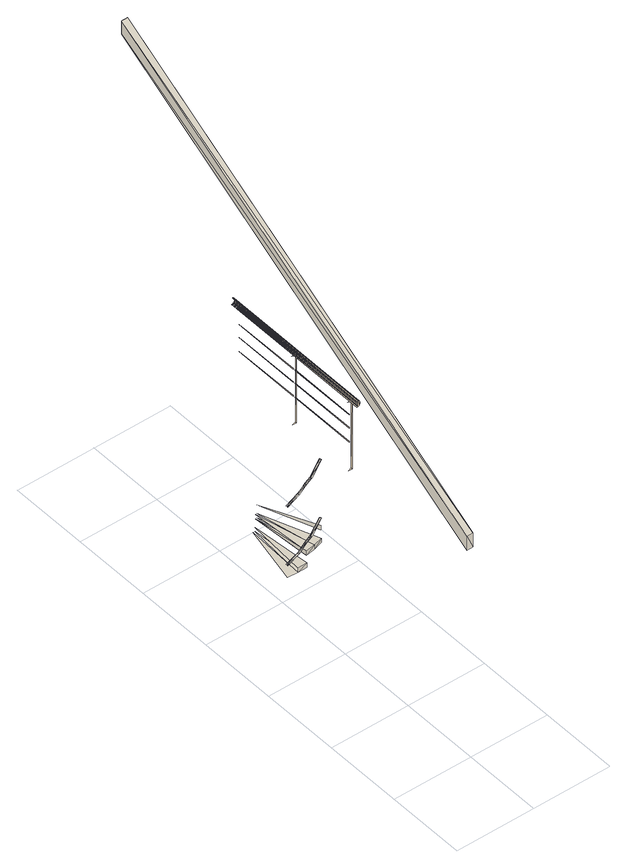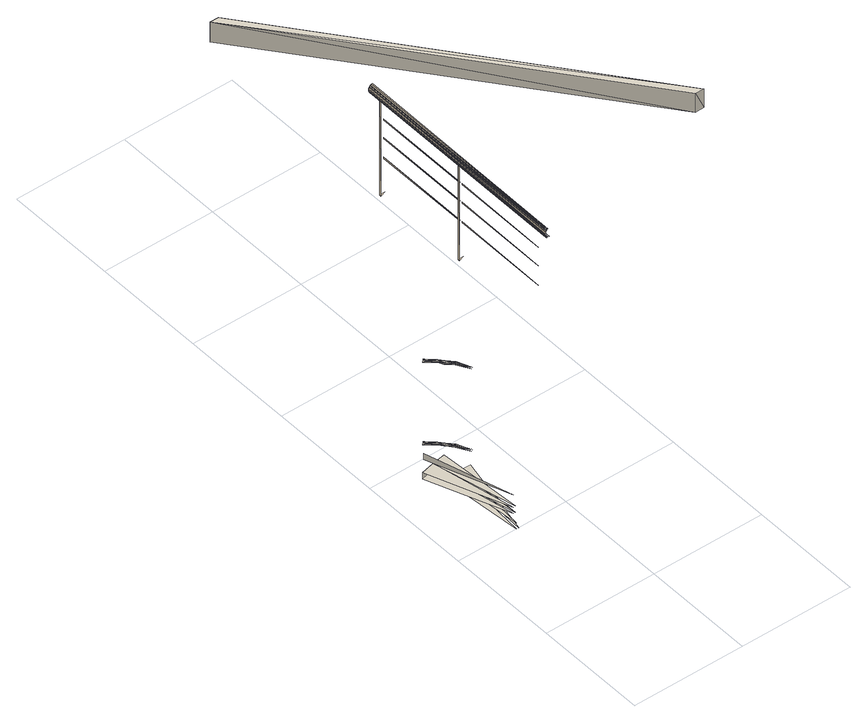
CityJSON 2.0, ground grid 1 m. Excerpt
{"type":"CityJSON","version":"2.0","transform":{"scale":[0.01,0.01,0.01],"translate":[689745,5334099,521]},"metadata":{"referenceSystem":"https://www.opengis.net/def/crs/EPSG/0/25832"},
"CityObjects":{
"building1":{"type":"Building","attributes":{"description":"FZK-Haus create by KHH / IAI / FZK","name":"FZK-Haus","Pset_BuildingCommon.SprinklerProtection":0,"Pset_BuildingCommon.SprinklerProtectionAutomatic":0,"Pset_BuildingCommon.OccupancyType":"citygml:1000 (residential building)","Pset_BuildingCommon.GrossPlannedArea":120,"Pset_BuildingCommon.NumberOfStoreys":2,"Pset_BuildingCommon.YearOfConstruction":"2008","Pset_BuildingCommon.NetAreaPlanned":120,"BaseQuantities.GrossFloorArea":241.5},"children":["building1-1","building1-2","building1-3"]},
"building1-1":{"type":"BuildingInstallation","attributes":{"ArchiCADProperties.Ursprungsgeschoss":"Dachgeschoss","ArchiCADProperties.Raumname":"Galerie","ArchiCADProperties.Raumnummer":"7","ArchiCADProperties.Ebene":"Gelaender","ArchiCADProperties.Typ":"Objekt","ArchiCADProperties.Geschützt":0,"ArchiCADProperties.Bibliothekselement-Name":"Geländer_horizontal 13","ArchiCADProperties.Baustoff / Mehrschichtiger Aufbau / Profil / Schraffur":"Solid","ArchiCADProperties.Tragende Funktion":"Nicht definiert","ArchiCADProperties.Lage":"Nicht definiert","ArchiCADProperties.Element-Klassifizierung":"Geländer","ArchiCADProperties.Umbau-Status":"Bestand","ArchiCADProperties.Anzeigen auf Umbau-Filter":"Alle relevanten Filter","ArchiCADProperties.Drehwinkel":270,"ArchiCADProperties.Oberfläche":"Allgemein","AC_Pset_Geländer_horizontal_13.3D":"Detailiert","AC_Pset_Geländer_horizontal_13.Anzahl_Rohre":4,"AC_Pset_Geländer_horizontal_13.Position":"Zwischen Pfosten","AC_Pset_Geländer_horizontal_13.Anzahl_Pfosten":3,"AC_Pset_Geländer_horizontal_13.Auflösung":36,"AC_Pset_Geländer_horizontal_13.Schattenwurf":1,"AC_Pset_Geländer_horizontal_13.Show 2D Hotspots in 3D":1,"AC_Pset_Geländer_horizontal_13.Ausfüllmuster":"Leer","AC_Pset_Geländer_horizontal_13.Handlauf (hamat)":"Zink","AC_Pset_Geländer_horizontal_13.Rohre (bamat)":"Zink","AC_Pset_Geländer_horizontal_13.Pfosten (pomat)":"Zink","AC_Pset_Geländer_horizontal_13.Preis":0,"AC_Pset_Geländer_horizontal_13.Gruppe (FM_Type)":"Andere","AC_Pset_Geländer_horizontal_13.Gruppe (iFMType)":25,"AC_Pset_Geländer_horizontal_13.Gewicht":0,"AC_Pset_Geländer_horizontal_13.Gewichteinheit":"kg","ArchiCADQuantities.Höhenangabe zum Projekt-Nullpunkt":2.7,"ArchiCADQuantities.Höhe zu Geschoss":0,"ArchiCADQuantities.Oberflächenbereich":1.12,"ArchiCADQuantities.Netto-Volumen":0.0134,"ArchiCADQuantities.Fläche":2,"ArchiCADQuantities.Höhe (Z Größe)":1,"ArchiCADQuantities.Länge (A)":2,"ArchiCADQuantities.Volumen":0.0134,"ArchiCADQuantities.Breite (B)":1},"parents":["building1"],"geometry":[{"type":"MultiSurface","lod":"3","boundaries":[[[0,1,2]],[[1,3,2]],[[4,1,0]],[[3,5,2]],[[6,1,4]],[[3,7,5]],[[1,8,3]],[[9,10,3]],[[8,9,3]],[[1,11,8]],[[8,12,9]],[[13,14,15]],[[16,17,18]],[[13,15,18]],[[15,16,18]],[[19,20,21]],[[22,23,24]],[[25,26,27]],[[20,28,21]],[[23,29,24]],[[26,30,27]],[[10,31,3]],[[1,32,11]],[[9,33,10]],[[11,34,8]],[[12,35,9]],[[8,36,12]],[[0,37,38]],[[39,2,40]],[[41,42,43]],[[44,45,46]],[[4,0,47]],[[2,5,48]],[[6,4,49]],[[5,7,50]],[[41,43,46]],[[43,44,46]],[[1,6,51]],[[7,3,52]],[[31,52,3]],[[32,34,11]],[[33,31,10]],[[34,36,8]],[[35,33,9]],[[36,35,12]],[[53,54,55]],[[56,57,58]],[[59,60,61]]]}]},
"building1-2":{"type":"BuildingConstructiveElement","attributes":{"name":"Wendeltreppe","Pset_StairCommon.HandicapAccessible":0,"Pset_StairCommon.IsExternal":0,"Pset_StairCommon.FireExit":1,"AC_Pset_Name.Name":"Wendeltreppe","ArchiCADProperties.Ursprungsgeschoss":"Erdgeschoss","ArchiCADProperties.Raumname":"Wohnen","ArchiCADProperties.Raumnummer":"5","ArchiCADProperties.Ebene":"Treppen","ArchiCADProperties.Typ":"Treppen","ArchiCADProperties.Geschützt":0,"ArchiCADProperties.Bibliothekselement-Name":"Treppe_FZK-Haus","ArchiCADProperties.Baustoff / Mehrschichtiger Aufbau / Profil / Schraffur":"Holz","ArchiCADProperties.Tragende Funktion":"Nicht definiert","ArchiCADProperties.Lage":"Nicht definiert","ArchiCADProperties.Element-Klassifizierung":"Treppe","ArchiCADProperties.Umbau-Status":"Bestand","ArchiCADProperties.Anzeigen auf Umbau-Filter":"Alle relevanten Filter","ArchiCADProperties.Drehwinkel":210,"ArchiCADProperties.Oberfläche":"Allgemein","AC_Pset_Treppe_FZK-Haus.2D Hotspots in 3D zeigen":1,"AC_Pset_Treppe_FZK-Haus.Geschoßabhängig":1,"AC_Pset_Treppe_FZK-Haus.     Kein Bruch im Gesch. oberhalb":1,"AC_Pset_Treppe_FZK-Haus.     Strichlinien oberhalb Bruch":1,"AC_Pset_Treppe_FZK-Haus.     Linientyp unter Einsetzgeschoß":4,"AC_Pset_Treppe_FZK-Haus.Symbol maßstabunabhängig":0,"AC_Pset_Treppe_FZK-Haus.     Trittlinien":0,"AC_Pset_Treppe_FZK-Haus.     Pfeil":0,"AC_Pset_Treppe_FZK-Haus.     Detail":0,"AC_Pset_Treppe_FZK-Haus.Pfeil Auf/Ab":0,"AC_Pset_Treppe_FZK-Haus.Schraffurtyp":"Leer","AC_Pset_Treppe_FZK-Haus.2D-Detaillierungsgrad":"Maßstababhängig","AC_Pset_Treppe_FZK-Haus.Einfache/mittelmässige Modifizierung bei (iScaleChangeSM)":999,"AC_Pset_Treppe_FZK-Haus.Einfache/mittelmässige Modifizierung bei (gs_ScaleChangeSM)":100,"AC_Pset_Treppe_FZK-Haus.Mittelmässige/detaillierte Modifizierung bei (iScaleChangeMD)":999,"AC_Pset_Treppe_FZK-Haus.Mittelmässige/detaillierte Modifizierung bei (gs_ScaleChangeMD)":50,"AC_Pset_Treppe_FZK-Haus.2D-Symbol Typ":"Typ 11","AC_Pset_Treppe_FZK-Haus.Symbol Gruppentyp":6,"AC_Pset_Treppe_FZK-Haus.Linientyp sichtbare Struktur":1,"AC_Pset_Treppe_FZK-Haus.Linientyp unsichtbare Struktur":4},"parents":["building1"],"geometry":[{"type":"MultiSurface","lod":"3","boundaries":[[[62,63,64]],[[65,66,67]],[[64,63,68]],[[69,70,71]],[[72,73,62]],[[73,72,74]],[[75,76,77]],[[68,78,79]],[[73,74,80]],[[81,82,83]],[[84,83,76]],[[85,80,86]],[[79,87,86]],[[88,89,90]],[[91,62,64]],[[67,92,71]],[[93,67,66]],[[71,94,69]],[[95,96,90]],[[97,74,72]],[[77,98,66]],[[97,80,74]],[[79,99,68]],[[98,77,76]],[[100,83,82]],[[101,86,80]],[[102,76,83]],[[92,94,71]],[[64,68,91]],[[72,62,97]],[[98,93,66]],[[103,88,90]],[[82,69,94]],[[94,104,82]],[[105,99,79]],[[79,86,106]],[[67,93,92]],[[62,91,107]],[[62,107,97]],[[68,99,91]],[[80,97,108]],[[101,80,108]],[[82,104,100]],[[98,76,109]],[[83,100,102]],[[86,101,106]],[[76,102,109]],[[105,79,106]],[[88,110,89]],[[111,97,107]],[[92,112,94]],[[113,92,93]],[[114,107,91]],[[98,115,93]],[[116,91,99]],[[90,117,103]],[[97,118,108]],[[119,100,104]],[[120,102,100]],[[121,106,101]],[[109,122,98]],[[120,109,102]],[[123,124,125]],[[115,113,93]],[[111,118,97]],[[104,94,119]],[[101,108,118]],[[126,116,99]],[[99,105,126]],[[105,106,121]],[[127,125,124]],[[92,113,112]],[[111,107,114]],[[119,94,112]],[[91,116,114]],[[128,100,119]],[[129,101,118]],[[120,100,128]],[[121,101,129]],[[115,98,122]],[[109,120,122]],[[126,105,121]],[[130,123,125]],[[123,131,124]],[[125,127,130]],[[113,132,112]],[[133,111,114]],[[111,134,118]],[[115,135,113]],[[136,114,116]],[[126,137,116]],[[138,122,120]],[[132,139,112]],[[119,112,139]],[[134,140,118]],[[135,132,113]],[[128,119,141]],[[129,118,142]],[[120,128,143]],[[121,129,144]],[[145,123,130]],[[146,135,115]],[[115,122,146]],[[126,121,147]],[[145,148,123]],[[149,145,130]],[[111,133,134]],[[150,119,139]],[[114,136,133]],[[141,119,150]],[[142,118,140]],[[143,128,141]],[[144,129,142]],[[136,116,137]],[[147,121,144]],[[120,143,138]],[[137,126,147]],[[130,151,149]],[[122,138,146]],[[152,153,154]]]}]},
"building1-3":{"type":"BuildingConstructiveElement","attributes":{"name":"Sparren-33","Pset_BeamCommon.Slope":1718.87,"Pset_BeamCommon.IsExternal":0,"Pset_BeamCommon.LoadBearing":1,"AC_Pset_Name.Name":"Sparren-33","ArchiCADProperties.Ursprungsgeschoss":"Dachgeschoss","ArchiCADProperties.Raumname":"Galerie","ArchiCADProperties.Raumnummer":"7","ArchiCADProperties.Ebene":"Dachkonstruktion","ArchiCADProperties.Typ":"Objekt","ArchiCADProperties.Geschützt":0,"ArchiCADProperties.Baustoff / Mehrschichtiger Aufbau / Profil / Schraffur":"Solid","ArchiCADProperties.Tragende Funktion":"Nicht definiert","ArchiCADProperties.Lage":"Nicht definiert","ArchiCADProperties.Element-Klassifizierung":"Stab / Stabträger","ArchiCADProperties.Umbau-Status":"Bestand","ArchiCADProperties.Anzeigen auf Umbau-Filter":"Alle relevanten Filter","ArchiCADProperties.Drehwinkel":90,"ArchiCADProperties.Oberfläche":"Kiefer","ArchiCADQuantities.Höhenangabe zum Projekt-Nullpunkt":3.2,"ArchiCADQuantities.Höhe zu Geschoss":0.5,"ArchiCADQuantities.Oberflächenbereich":3.08,"ArchiCADQuantities.Netto-Volumen":0.0813,"ArchiCADQuantities.Fläche":0.4,"ArchiCADQuantities.Höhe (Z Größe)":2.89,"ArchiCADQuantities.Länge (A)":2.5,"ArchiCADQuantities.Volumen":0.0813,"ArchiCADQuantities.Breite (B)":1,"class":"IfcMember"},"parents":["building1"],"geometry":[{"type":"MultiSurface","lod":"3","boundaries":[[[155,156,157]],[[158,155,157]],[[156,155,159]],[[155,160,159]],[[159,161,156]],[[161,157,156]],[[162,158,161]],[[161,158,157]],[[158,162,160]],[[155,158,160]],[[161,159,162]],[[159,160,162]]]}]}
},
"vertices":[
[38,226,362],[40,226,363],[38,226,370],[40,226,369],[39,226,362],[39,226,370],[39,226,363],[39,226,369],[41,226,365],[41,226,367],[40,226,368],[40,226,364],[41,226,366],[39,236,270],[34,236,270],[39,238,270],[39,238,362],[34,238,362],[39,236,362],[37,238,343],[37,325,343],[37,238,344],[37,238,306],[37,325,306],[37,238,307],[37,238,325],[37,325,325],[37,238,326],[37,325,344],[37,325,307],[37,325,326],[40,426,368],[40,426,363],[41,426,367],[40,426,364],[41,426,366],[41,426,365],[37,226,362],[37,426,362],[37,226,370],[38,426,370],[39,325,270],[34,325,270],[39,327,270],[39,327,362],[34,327,362],[39,325,362],[38,426,362],[39,426,370],[39,426,362],[39,426,369],[39,426,363],[40,426,369],[37,327,343],[37,414,343],[37,327,344],[37,327,306],[37,414,306],[37,327,307],[37,327,325],[37,414,325],[37,327,326],
[41,325,172],[28,327,161],[41,325,171],[28,327,81],[42,324,91],[41,325,91],[42,324,171],[41,326,91],[28,328,81],[41,325,92],[41,326,172],[28,328,161],[41,326,171],[29,326,80],[42,325,90],[42,324,90],[29,326,160],[42,325,170],[42,326,171],[29,328,80],[42,326,91],[42,326,90],[29,327,80],[29,328,160],[42,326,170],[29,327,160],[53,325,71],[41,325,71],[41,325,65],[52,325,179],[51,325,99],[52,325,99],[51,326,99],[28,326,65],[44,400,65],[51,326,179],[52,325,98],[52,325,178],[52,327,98],[52,327,178],[52,326,98],[53,325,65],[52,327,99],[53,326,177],[52,326,178],[51,325,179],[52,327,179],[53,326,98],[46,400,71],[58,326,184],[58,326,104],[58,325,104],[58,325,184],[59,325,103],[59,325,183],[46,400,65],[58,327,184],[58,327,104],[59,327,103],[59,327,183],[59,326,103],[64,327,88],[52,325,88],[52,325,82],[59,326,183],[47,400,82],[58,327,103],[58,327,183],[64,327,82],[47,400,88],[75,329,117],[75,329,197],[74,330,197],[75,329,116],[75,329,196],[76,330,195],[75,331,115],[74,330,117],[74,331,197],[74,331,116],[74,331,196],[75,331,116],[75,331,196],[76,330,88],[76,330,115],[75,331,195],[49,400,88],[76,330,82],[74,331,117],[49,400,82],[49,400,100],[75,330,100],[75,330,106],
[44,50,310],[44,600,627],[36,600,627],[36,50,310],[44,600,609],[44,50,291],[36,600,609],[36,50,291]
]}
